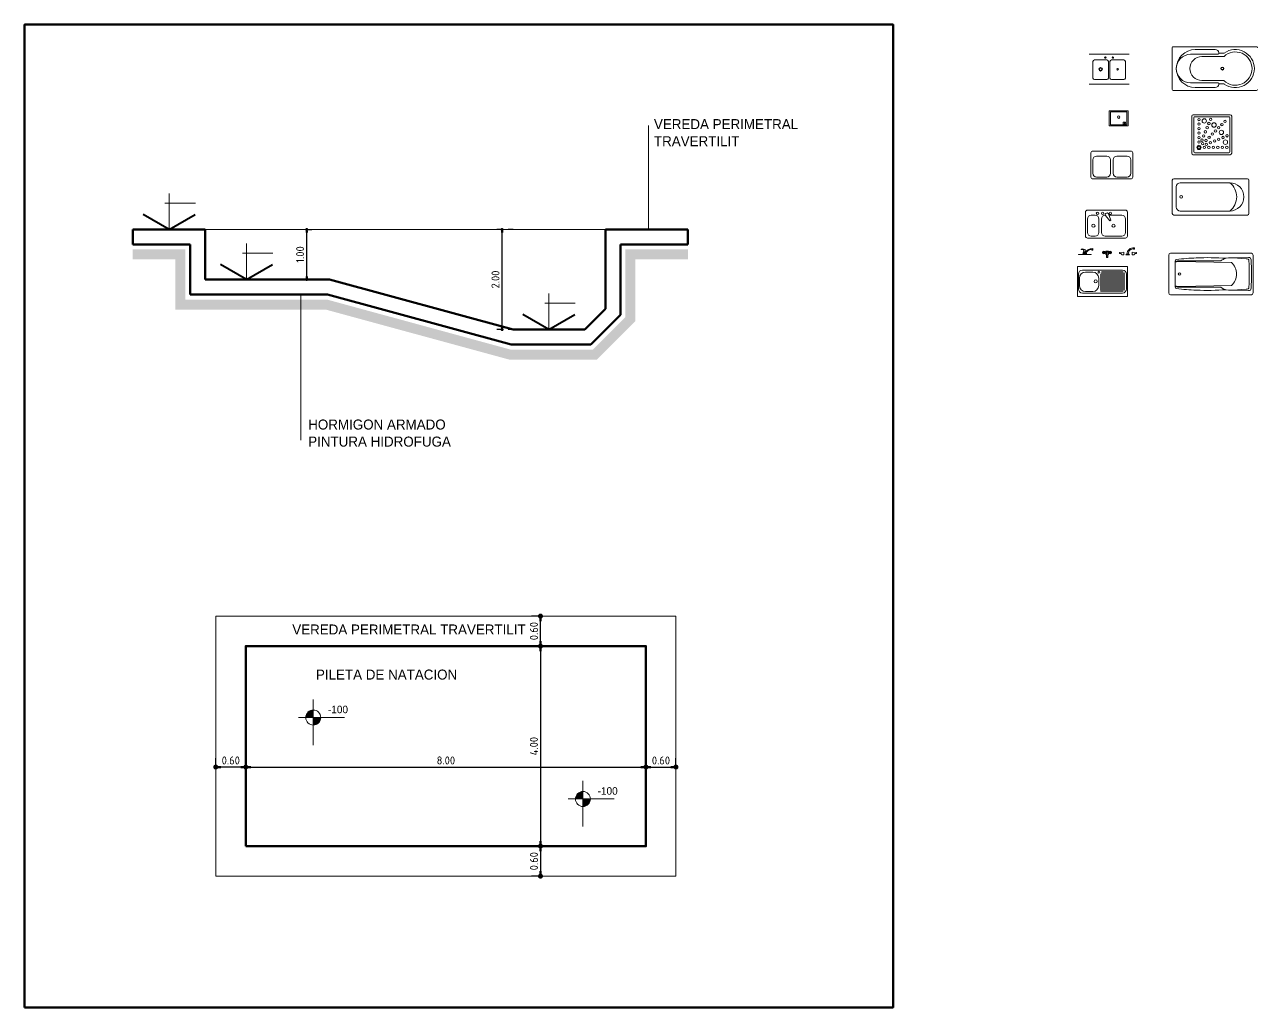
# Model space of a CAD drawing. Extents: x 233 to 569, y -241 to -74.
# Drawn here: x 523.84 to 548.49, y -194.84 to -175.19 of the extents above; entities that cross this region are included whole.
import ezdxf

# ---------------------------------------------------------------- set-up
doc = ezdxf.new("R2010")
doc.units = 0
doc.header["$MEASUREMENT"] = 0
doc.linetypes.add('DOT2', pattern=[0.125, 0, -0.125])
doc.layers.get('0').update_dxf_attribs({"linetype": 'CONTINUOUS', "lineweight": 50})
doc.layers.get('DEFPOINTS').update_dxf_attribs({"linetype": 'CONTINUOUS'})
for name, color, linetype, lineweight in [('AUXILIAR', 8, 'CONTINUOUS', 9), ('COTAS', 1, 'CONTINUOUS', 9), ('MARCOS', 4, 'CONTINUOUS', 80), ('TECHOS', 3, 'CONTINUOUS', 40), ('TEXTOGREEN', 3, 'CONTINUOUS', 40)]:
    doc.layers.add(name, color=color, linetype=linetype, lineweight=lineweight)
doc.styles.add('ARIAL', font='')
doc.styles.add('CENTURY', font='bahnschrift.ttf')
doc.styles.add('KABEL', font='bahnschrift.ttf')
doc.styles.get('ARIAL').set_extended_font_data('DIN')
doc.dimstyles.new('DAVID', dxfattribs={"dimscale": 0, "dimtxt": 0.16, "dimasz": 0.1, "dimexe": 0.18, "dimexo": 0, "dimgap": 0.05, "dimtad": 1, "dimzin": 0, "dimdsep": 46, "dimtxsty": 'ARIAL', "dimblk1": 'DOT', "dimblk2": 'DOT', "dimsah": 1, "dimcen": 0.09, "dimclrd": 1, "dimclre": 1, "dimclrt": 3, "dimadec": 0, "dimazin": 0, "dimtfac": 1, "dimtofl": 0, "dimtmove": 0, "dimatfit": 3, "dimldrblk": 'DOT', "dimfxl": 1, "dimtolj": 1, "dimtzin": 0, "dimarcsym": 0})
doc.dimstyles.new('PLANTA', dxfattribs={"dimscale": 0, "dimtxt": 0.16, "dimasz": 0.06, "dimexe": 0.18, "dimexo": 0, "dimgap": 0.05, "dimtad": 1, "dimzin": 0, "dimdsep": 46, "dimtxsty": 'ARIAL', "dimblk1": 'DOT', "dimblk2": 'DOT', "dimsah": 1, "dimcen": 0.09, "dimclrd": 1, "dimclre": 1, "dimclrt": 3, "dimadec": 0, "dimazin": 0, "dimtfac": 1, "dimtofl": 0, "dimtmove": 0, "dimatfit": 3, "dimldrblk": 'DOT', "dimfxl": 0.18, "dimtolj": 1, "dimtzin": 0, "dimarcsym": 0})

# ---------------------------------------------------------------- blocks, each defined once
blk = doc.blocks.new('_DOT')
at = {"color": 0, "linetype": 'ByBlock'}
blk.add_line((-0.5, 0), (-1, 0), dxfattribs=at)
at = {"color": 0, "linetype": 'ByBlock', "const_width": 0.5}
blk.add_lwpolyline([(-0.25, 0, 1), (0.25, 0, 1)], format="xyb", close=True, dxfattribs=at)
blk = doc.blocks.new('*D154')
at = {"color": 1, "lineweight": -2, "transparency": 16777216}
for p, q in [((528.266, -190.032), (528.266, -189.852)), ((536.266, -190.032), (536.266, -189.852)), ((528.366, -190.032), (536.166, -190.032))]:
    blk.add_line(p, q, dxfattribs=at)
at = {"layer": 'DEFPOINTS', "color": 0, "transparency": 16777216}
for p in [(528.266, -190.032), (536.266, -190.032), (536.266, -190.032)]:
    blk.add_point(p, dxfattribs=at)
at = {"color": 1, "lineweight": -2, "transparency": 16777216, "xscale": 0.1, "yscale": 0.1, "zscale": 0.1, "rotation": 180}
blk.add_blockref('_DOT', (528.266, -190.032), dxfattribs=at)
at = {"color": 1, "lineweight": -2, "transparency": 16777216, "xscale": 0.1, "yscale": 0.1, "zscale": 0.1}
blk.add_blockref('_DOT', (536.266, -190.032), dxfattribs=at)
at = {"color": 3, "transparency": 16777216, "insert": (532.266, -189.9), "char_height": 0.16, "attachment_point": 5, "style": 'ARIAL'}
blk.add_mtext('\\A1;8.00', dxfattribs=at)
blk = doc.blocks.new('*D155')
at = {"color": 1, "lineweight": -2, "transparency": 16777216}
for p, q in [((536.266, -190.032), (536.266, -189.852)), ((536.866, -190.032), (536.866, -189.852)), ((536.366, -190.032), (536.766, -190.032))]:
    blk.add_line(p, q, dxfattribs=at)
at = {"layer": 'DEFPOINTS', "color": 0, "transparency": 16777216}
for p in [(536.266, -190.032), (536.866, -190.032), (536.866, -190.032)]:
    blk.add_point(p, dxfattribs=at)
at = {"color": 1, "lineweight": -2, "transparency": 16777216, "xscale": 0.1, "yscale": 0.1, "zscale": 0.1, "rotation": 180}
blk.add_blockref('_DOT', (536.266, -190.032), dxfattribs=at)
at = {"color": 1, "lineweight": -2, "transparency": 16777216, "xscale": 0.1, "yscale": 0.1, "zscale": 0.1}
blk.add_blockref('_DOT', (536.866, -190.032), dxfattribs=at)
at = {"color": 3, "transparency": 16777216, "insert": (536.566, -189.9), "char_height": 0.16, "attachment_point": 5, "style": 'ARIAL'}
blk.add_mtext('\\A1;0.60', dxfattribs=at)
blk = doc.blocks.new('*D156')
at = {"color": 1, "lineweight": -2, "transparency": 16777216}
for p, q in [((527.666, -190.032), (527.666, -189.852)), ((528.266, -190.032), (528.266, -189.852)), ((528.166, -190.032), (527.766, -190.032))]:
    blk.add_line(p, q, dxfattribs=at)
at = {"layer": 'DEFPOINTS', "color": 0, "transparency": 16777216}
for p in [(527.666, -190.032), (527.666, -190.032), (528.266, -190.032)]:
    blk.add_point(p, dxfattribs=at)
at = {"color": 1, "lineweight": -2, "transparency": 16777216, "xscale": 0.1, "yscale": 0.1, "zscale": 0.1, "rotation": 180}
blk.add_blockref('_DOT', (527.666, -190.032), dxfattribs=at)
at = {"color": 1, "lineweight": -2, "transparency": 16777216, "xscale": 0.1, "yscale": 0.1, "zscale": 0.1}
blk.add_blockref('_DOT', (528.266, -190.032), dxfattribs=at)
at = {"color": 3, "transparency": 16777216, "insert": (527.966, -189.9), "char_height": 0.16, "attachment_point": 5, "style": 'ARIAL'}
blk.add_mtext('\\A1;0.60', dxfattribs=at)
blk = doc.blocks.new('*D157')
at = {"color": 1, "lineweight": -2, "transparency": 16777216}
for p, q in [((534.157, -187.614), (533.977, -187.614)), ((534.157, -187.714), (534.157, -191.514)), ((534.157, -191.614), (533.977, -191.614))]:
    blk.add_line(p, q, dxfattribs=at)
at = {"layer": 'DEFPOINTS', "color": 0, "transparency": 16777216}
for p in [(534.157, -187.614), (534.157, -191.614), (534.157, -191.614)]:
    blk.add_point(p, dxfattribs=at)
at = {"color": 1, "lineweight": -2, "transparency": 16777216, "xscale": 0.1, "yscale": 0.1, "zscale": 0.1}
for p, rotation in [((534.157, -187.614), 90), ((534.157, -191.614), 270)]:
    blk.add_blockref('_DOT', p, dxfattribs=dict(at, rotation=rotation))
at = {"color": 3, "transparency": 16777216, "insert": (534.026, -189.614), "char_height": 0.16, "attachment_point": 5, "rotation": 90, "style": 'ARIAL'}
blk.add_mtext('\\A1;4.00', dxfattribs=at)
blk = doc.blocks.new('*D158')
at = {"color": 1, "lineweight": -2, "transparency": 16777216}
for p, q in [((534.157, -187.014), (533.977, -187.014)), ((534.157, -187.514), (534.157, -187.114)), ((534.157, -187.614), (533.977, -187.614))]:
    blk.add_line(p, q, dxfattribs=at)
at = {"layer": 'DEFPOINTS', "color": 0, "transparency": 16777216}
for p in [(534.157, -187.014), (534.157, -187.014), (534.157, -187.614)]:
    blk.add_point(p, dxfattribs=at)
at = {"color": 1, "lineweight": -2, "transparency": 16777216, "xscale": 0.1, "yscale": 0.1, "zscale": 0.1}
for p, rotation in [((534.157, -187.014), 90), ((534.157, -187.614), 270)]:
    blk.add_blockref('_DOT', p, dxfattribs=dict(at, rotation=rotation))
at = {"color": 3, "transparency": 16777216, "insert": (534.026, -187.314), "char_height": 0.16, "attachment_point": 5, "rotation": 90, "style": 'ARIAL'}
blk.add_mtext('\\A1;0.60', dxfattribs=at)
blk = doc.blocks.new('*D159')
at = {"color": 1, "lineweight": -2, "transparency": 16777216}
for p, q in [((534.157, -191.614), (533.977, -191.614)), ((534.157, -191.714), (534.157, -192.114)), ((534.157, -192.214), (533.977, -192.214))]:
    blk.add_line(p, q, dxfattribs=at)
at = {"layer": 'DEFPOINTS', "color": 0, "transparency": 16777216}
for p in [(534.157, -191.614), (534.157, -192.214), (534.157, -192.214)]:
    blk.add_point(p, dxfattribs=at)
at = {"color": 1, "lineweight": -2, "transparency": 16777216, "xscale": 0.1, "yscale": 0.1, "zscale": 0.1}
for p, rotation in [((534.157, -191.614), 90), ((534.157, -192.214), 270)]:
    blk.add_blockref('_DOT', p, dxfattribs=dict(at, rotation=rotation))
at = {"color": 3, "transparency": 16777216, "insert": (534.026, -191.914), "char_height": 0.16, "attachment_point": 5, "rotation": 90, "style": 'ARIAL'}
blk.add_mtext('\\A1;0.60', dxfattribs=at)
blk = doc.blocks.new('*D160')
at = {"color": 1, "linetype": 'DOT2', "lineweight": -2, "transparency": 16777216}
for p, q in [((529.484, -179.285), (529.664, -179.285)), ((529.484, -180.285), (529.664, -180.285))]:
    blk.add_line(p, q, dxfattribs=at)
at = {"color": 1, "lineweight": -2, "transparency": 16777216}
blk.add_line((529.484, -180.225), (529.484, -179.345), dxfattribs=at)
at = {"layer": 'DEFPOINTS', "color": 0, "transparency": 16777216}
for p in [(529.484, -179.285), (529.484, -179.285), (529.484, -180.285)]:
    blk.add_point(p, dxfattribs=at)
at = {"color": 1, "lineweight": -2, "transparency": 16777216, "xscale": 0.06, "yscale": 0.06, "zscale": 0.06}
for p, rotation in [((529.484, -179.285), 90), ((529.484, -180.285), 270)]:
    blk.add_blockref('_DOT', p, dxfattribs=dict(at, rotation=rotation))
at = {"color": 3, "transparency": 16777216, "insert": (529.352, -179.785), "char_height": 0.16, "attachment_point": 5, "rotation": 90, "style": 'ARIAL'}
blk.add_mtext('\\A1;1.00', dxfattribs=at)
blk = doc.blocks.new('*D161')
at = {"color": 1, "linetype": 'DOT2', "lineweight": -2, "transparency": 16777216}
for p, q in [((533.609, -179.285), (533.21, -179.285)), ((533.609, -181.285), (533.21, -181.285))]:
    blk.add_line(p, q, dxfattribs=at)
at = {"color": 1, "lineweight": -2, "transparency": 16777216}
blk.add_line((533.39, -181.225), (533.39, -179.345), dxfattribs=at)
at = {"layer": 'DEFPOINTS', "color": 0, "transparency": 16777216}
for p in [(533.39, -179.285), (533.609, -179.285), (533.609, -181.285)]:
    blk.add_point(p, dxfattribs=at)
at = {"color": 1, "lineweight": -2, "transparency": 16777216, "xscale": 0.06, "yscale": 0.06, "zscale": 0.06}
for p, rotation in [((533.39, -179.285), 90), ((533.39, -181.285), 270)]:
    blk.add_blockref('_DOT', p, dxfattribs=dict(at, rotation=rotation))
at = {"color": 3, "transparency": 16777216, "insert": (533.258, -180.285), "char_height": 0.16, "attachment_point": 5, "rotation": 90, "style": 'ARIAL'}
blk.add_mtext('\\A1;2.00', dxfattribs=at)

msp = doc.modelspace()

# ---------------------------------------------------------------- linework, layer by layer
for p, q in [((526.0058, -179.2849), (527.4562, -179.2849)), ((526.0058, -179.2849), (526.0058, -179.5849)), ((527.4562, -179.2849), (527.4562, -180.2849)), ((535.4562, -179.2849), (535.4562, -180.8701)), ((535.4562, -179.2849), (537.1034, -179.2849)), ((537.1034, -179.2849), (537.1034, -179.5849)), ((526.0058, -179.5849), (527.1562, -179.5849)), ((527.1562, -179.5849), (527.1562, -180.5849)), ((535.7562, -179.5849), (535.7562, -180.9943)), ((535.7562, -179.5849), (537.1034, -179.5849)), ((527.4562, -180.2849), (529.9394, -180.2849)), ((529.9394, -180.2849), (533.6093, -181.2849)), ((527.1562, -180.5849), (529.8993, -180.5849)), ((529.8993, -180.5849), (533.5692, -181.5849)), ((535.0414, -181.2849), (535.4562, -180.8701)), ((535.1657, -181.5849), (535.7562, -180.9943)), ((533.6093, -181.2849), (535.0414, -181.2849)), ((533.5692, -181.5849), (535.1657, -181.5849))]:
    msp.add_line(p, q)
for points in [[(523.8448, -194.8361), (541.2053, -194.8361), (541.2053, -175.1898), (523.8448, -175.1898)], [(528.2665, -191.614), (536.2665, -191.614), (536.2665, -187.614), (528.2665, -187.614)]]:
    msp.add_lwpolyline(points, close=True)
at = {"layer": 'AUXILIAR'}
for p, q in [((546.7892, -176.4852), (546.7892, -175.6502)), ((546.8092, -175.6302), (548.4692, -175.6302)), ((547.2492, -175.6877), (547.6492, -175.6877)), ((545.1266, -175.7822), (545.9266, -175.7822)), ((545.2016, -175.9249), (545.2016, -176.2572)), ((545.2316, -175.8949), (545.4816, -175.8949)), ((545.5116, -175.9249), (545.5116, -176.2572)), ((545.5416, -175.9249), (545.5416, -176.2572)), ((545.5716, -175.8949), (545.8216, -175.8949)), ((545.8516, -175.9249), (545.8516, -176.2572)), ((547.1542, -175.7827), (547.7047, -175.7827)), ((547.3799, -175.8287), (547.7047, -175.8287)), ((547.7047, -175.8287), (547.8089, -175.8287)), ((547.8174, -175.7617), (547.7289, -175.7617)), ((545.1266, -176.3822), (545.9266, -176.3822)), ((545.2316, -176.2872), (545.4816, -176.2872)), ((545.5716, -176.2872), (545.8216, -176.2872)), ((547.1542, -176.3527), (547.7047, -176.3527)), ((547.2492, -176.4477), (547.6492, -176.4477)), ((547.3799, -176.3067), (547.7047, -176.3067)), ((547.7047, -176.3067), (547.8089, -176.3067)), ((547.8174, -176.3737), (547.7289, -176.3737)), ((548.4692, -176.5052), (546.8092, -176.5052)), ((547.1776, -177.0194), (547.1776, -177.7594)), ((547.1776, -177.0194), (547.1776, -177.7594)), ((547.9476, -176.9894), (547.2076, -176.9894)), ((547.9476, -176.9894), (547.2076, -176.9894)), ((547.2176, -177.0494), (547.2176, -177.7294)), ((547.9176, -177.0294), (547.2376, -177.0294)), ((547.9376, -177.7294), (547.9376, -177.0494)), ((547.9776, -177.7594), (547.9776, -177.0194)), ((547.9776, -177.7594), (547.9776, -177.0194)), ((547.2076, -177.7894), (547.9476, -177.7894)), ((547.2076, -177.7894), (547.9476, -177.7894)), ((547.2376, -177.7494), (547.9176, -177.7494)), ((546.7892, -178.3004), (546.7892, -178.9654)), ((548.2892, -178.2704), (546.8192, -178.2704)), ((546.9492, -178.3504), (547.9367, -178.3504)), ((548.3192, -178.9654), (548.3192, -178.3004)), ((546.8692, -178.8354), (546.8692, -178.4304)), ((546.9492, -178.9154), (547.9367, -178.9154)), ((546.8192, -178.9954), (548.2892, -178.9954)), ((545.4593, -179.7197), (545.4593, -179.7832)), ((545.5101, -179.7197), (545.4593, -179.7197)), ((545.4721, -179.7832), (545.4593, -179.7832)), ((545.4593, -179.7832), (545.4721, -179.7832)), ((545.4721, -179.7325), (545.4973, -179.7325)), ((545.4721, -179.796), (545.4721, -179.7325)), ((545.4721, -179.7325), (545.4721, -179.796)), ((545.4721, -179.796), (545.4973, -179.796)), ((545.4721, -179.8339), (545.4721, -179.796)), ((545.4721, -179.796), (545.4721, -179.8339)), ((545.4721, -179.8339), (545.4973, -179.8339)), ((545.4721, -179.8467), (545.4721, -179.8339)), ((545.4721, -179.8339), (545.4721, -179.8467)), ((545.4973, -179.8467), (545.4721, -179.8467)), ((545.4973, -179.796), (545.4973, -179.7325)), ((545.4973, -179.7325), (545.4973, -179.796)), ((545.5101, -179.7832), (545.4973, -179.7832)), ((545.4973, -179.7832), (545.5101, -179.7832)), ((545.4973, -179.8339), (545.4973, -179.796)), ((545.4973, -179.796), (545.4973, -179.8339)), ((545.4973, -179.8467), (545.4973, -179.8339)), ((545.4973, -179.8339), (545.4973, -179.8467)), ((545.5101, -179.7832), (545.5101, -179.7197)), ((546.719, -180.5546), (546.719, -179.7957)), ((546.754, -179.7607), (548.369, -179.7607)), ((548.3145, -179.8435), (548.0066, -179.8538)), ((548.2649, -179.8712), (548.0066, -179.8538)), ((548.404, -179.7957), (548.404, -180.5546)), ((544.8922, -180.026), (544.8922, -180.626)), ((545.8922, -180.026), (544.8922, -180.026)), ((545.7922, -180.096), (544.9922, -180.096)), ((545.1972, -180.136), (545.0522, -180.136)), ((545.3742, -180.1307), (545.8067, -180.1307)), ((545.8922, -180.626), (545.8922, -180.026)), ((546.8446, -179.9276), (546.8446, -179.9538)), ((546.8446, -179.9538), (546.8446, -180.1752)), ((547.7606, -179.9115), (546.8939, -179.9143)), ((547.97, -179.9439), (546.9034, -179.9255)), ((544.9122, -180.176), (544.9122, -180.476)), ((544.9322, -180.256), (544.9322, -180.406)), ((545.3172, -180.406), (545.3172, -180.256)), ((545.3453, -180.1908), (545.8368, -180.1908)), ((545.3453, -180.2208), (545.8368, -180.2208)), ((545.3453, -180.2508), (545.8368, -180.2508)), ((545.3453, -180.2808), (545.8368, -180.2808)), ((545.3453, -180.3108), (545.8368, -180.3108)), ((545.3453, -180.3408), (545.8368, -180.3408)), ((545.3453, -180.3708), (545.8368, -180.3708)), ((545.3575, -180.1608), (545.8368, -180.1608)), ((545.8722, -180.476), (545.8722, -180.176)), ((546.8446, -180.3965), (546.8446, -180.1752)), ((546.8446, -180.4228), (546.8446, -180.3965)), ((544.8922, -180.626), (545.8922, -180.626)), ((544.9922, -180.556), (545.7922, -180.556)), ((545.0522, -180.526), (545.1972, -180.526)), ((545.3453, -180.4008), (545.8368, -180.4008)), ((545.3453, -180.4308), (545.8368, -180.4308)), ((545.3453, -180.4608), (545.8368, -180.4608)), ((545.3453, -180.4908), (545.8368, -180.4908)), ((545.3528, -180.5208), (545.8067, -180.5208)), ((548.369, -180.5896), (546.754, -180.5896)), ((547.7606, -180.4388), (546.8939, -180.436)), ((547.97, -180.4064), (546.9034, -180.4249)), ((548.2649, -180.4792), (548.0066, -180.4966)), ((548.3145, -180.5068), (548.0066, -180.4966))]:
    msp.add_line(p, q, dxfattribs=at)
at = {"layer": 'AUXILIAR', "linetype": 'ByBlock'}
for p, q in [((545.9076, -176.9103), (545.5266, -176.9103)), ((545.5266, -176.9103), (545.5266, -177.2151)), ((545.552, -176.9357), (545.8822, -176.9357)), ((545.552, -177.1897), (545.552, -176.9357)), ((545.8822, -176.9357), (545.8822, -177.1897)), ((545.9076, -177.2151), (545.9076, -176.9103)), ((545.8822, -177.1897), (545.552, -177.1897)), ((545.8441, -177.1389), (545.806, -177.1389)), ((545.806, -177.1389), (545.806, -177.177)), ((545.806, -177.177), (545.8441, -177.177)), ((545.5266, -177.2151), (545.9076, -177.2151)), ((545.1613, -177.7542), (545.1613, -178.2368)), ((545.9614, -177.7161), (545.1994, -177.7161)), ((545.1994, -178.1606), (545.1994, -177.8939)), ((545.2756, -177.8177), (545.4788, -177.8177)), ((545.555, -177.8939), (545.555, -178.1606)), ((545.6058, -178.1606), (545.6058, -177.8939)), ((545.682, -177.8177), (545.8852, -177.8177)), ((545.9614, -177.8939), (545.9614, -178.1606)), ((545.9995, -178.2368), (545.9995, -177.7542)), ((545.1994, -178.2749), (545.9614, -178.2749)), ((545.4788, -178.2368), (545.2756, -178.2368)), ((545.8852, -178.2368), (545.682, -178.2368)), ((545.0919, -178.8979), (545.8539, -178.8979)), ((545.0538, -179.4186), (545.0538, -178.936)), ((545.0919, -179.0757), (545.0919, -179.3424)), ((545.2443, -178.9995), (545.1681, -178.9995)), ((545.3205, -179.3424), (545.3205, -179.0757)), ((545.3713, -179.0757), (545.3713, -179.3424)), ((545.5381, -179.1125), (545.4508, -179.0064)), ((545.4754, -178.958), (545.4577, -178.9683)), ((545.5119, -178.9711), (545.5601, -179.0998)), ((545.7777, -178.9995), (545.5225, -178.9995)), ((545.5601, -179.0998), (545.5381, -179.1125)), ((545.8539, -179.3424), (545.8539, -179.0757)), ((545.892, -178.936), (545.892, -179.4186)), ((545.8539, -179.4567), (545.0919, -179.4567)), ((545.1681, -179.4186), (545.2443, -179.4186)), ((545.4475, -179.4186), (545.7777, -179.4186)), ((546.0233, -179.6499), (546.036, -179.6499)), ((546.036, -179.6499), (546.036, -179.6753)), ((544.9109, -179.7944), (544.9109, -179.7817)), ((544.9109, -179.7817), (545.1649, -179.7817)), ((544.9696, -179.6849), (544.9698, -179.6769)), ((545.0022, -179.7642), (545.018, -179.7642)), ((545.018, -179.7293), (545.0449, -179.7293)), ((545.018, -179.7642), (545.018, -179.7782)), ((545.018, -179.7782), (545.0564, -179.7782)), ((545.0355, -179.7782), (545.0355, -179.7642)), ((545.0564, -179.7782), (545.0564, -179.7642)), ((545.0564, -179.7642), (545.0723, -179.7642)), ((545.1649, -179.7817), (545.1649, -179.7944)), ((545.1787, -179.6958), (545.1787, -179.6757)), ((545.2028, -179.6877), (545.1787, -179.6877)), ((545.2028, -179.6958), (545.1787, -179.6958)), ((545.2028, -179.6647), (545.2028, -179.6958)), ((545.8201, -179.7388), (545.7312, -179.7452)), ((545.7312, -179.7452), (545.7312, -179.7642)), ((545.782, -179.7896), (545.8201, -179.7896)), ((545.8201, -179.7896), (545.8201, -179.7388)), ((545.8582, -179.7896), (545.8646, -179.7769)), ((545.8582, -179.7896), (545.9344, -179.7896)), ((545.8646, -179.7769), (545.9281, -179.7769)), ((545.9281, -179.7769), (545.9344, -179.7896)), ((545.9852, -179.7388), (546.0741, -179.7452)), ((545.9852, -179.7896), (545.9852, -179.7388)), ((546.0233, -179.7896), (545.9852, -179.7896)), ((546.0106, -179.6753), (546.0106, -179.669)), ((546.036, -179.6753), (546.0106, -179.6753)), ((546.0741, -179.7452), (546.0741, -179.7642))]:
    msp.add_line(p, q, dxfattribs=at)
at = {"layer": 'AUXILIAR'}
msp.add_lwpolyline([(527.6665, -192.214), (536.8665, -192.214), (536.8665, -187.014), (527.6665, -187.014)], close=True, dxfattribs=at)
for centre, radius in [((545.4516, -175.8481), 0.015), ((545.6016, -175.8481), 0.015), ((545.3566, -176.0822), 0.035), ((545.3566, -176.0822), 0.025), ((545.6966, -176.0822), 0.015), ((547.7892, -176.0677), 0.03), ((547.7892, -176.0677), 0.021), ((547.3217, -177.0878), 0.0243), ((547.3217, -177.1778), 0.0243), ((547.4278, -177.1153), 0.0437), ((547.5202, -177.1664), 0.0243), ((547.5547, -177.0832), 0.0243), ((547.6223, -177.1959), 0.0437), ((547.7798, -177.1872), 0.0243), ((547.8434, -177.1235), 0.0243), ((547.3217, -177.2678), 0.0243), ((547.3217, -177.3578), 0.0243), ((547.3217, -177.4478), 0.0243), ((547.4169, -177.4158), 0.0243), ((547.4514, -177.3327), 0.0243), ((547.4858, -177.2495), 0.0243), ((547.5252, -177.4417), 0.0243), ((547.5889, -177.3781), 0.0243), ((547.6525, -177.3144), 0.0243), ((547.7161, -177.2508), 0.0243), ((547.7711, -177.3447), 0.0437), ((547.8005, -177.4465), 0.0243), ((547.8836, -177.412), 0.0243), ((547.3226, -177.6444), 0.0428), ((547.3226, -177.6444), 0.0268), ((547.3217, -177.5378), 0.0243), ((547.3825, -177.499), 0.0243), ((547.3979, -177.569), 0.0243), ((547.4292, -177.6444), 0.0243), ((547.4616, -177.5054), 0.0243), ((547.4679, -177.5842), 0.0243), ((547.5192, -177.6444), 0.0243), ((547.5511, -177.5498), 0.0243), ((547.6092, -177.6444), 0.0243), ((547.6342, -177.5154), 0.0243), ((547.6992, -177.6444), 0.0243), ((547.7173, -177.4809), 0.0243), ((547.7892, -177.6444), 0.0243), ((547.8516, -177.5391), 0.0437), ((547.8792, -177.6444), 0.0243), ((546.9666, -178.6329), 0.025), ((545.4212, -179.7453), 0.0254), ((545.4212, -179.7453), 0.00822), ((545.5482, -179.7453), 0.0254), ((545.5482, -179.7453), 0.00822), ((545.3221, -180.1385), 0.0175), ((546.9341, -180.1752), 0.0251), ((545.2573, -180.3215), 0.03)]:
    msp.add_circle(centre, radius, dxfattribs=at)
at = {"layer": 'AUXILIAR', "linetype": 'ByBlock'}
for centre, radius in [((545.7171, -177.0373), 0.0254), ((545.2951, -178.9614), 0.0254), ((545.3967, -178.9614), 0.0254), ((545.5491, -178.9614), 0.0254), ((545.2125, -179.2091), 0.0318), ((545.6126, -179.2091), 0.0318)]:
    msp.add_circle(centre, radius, dxfattribs=at)
at = {"layer": 'AUXILIAR'}
for centre, radius, start, end in [((546.8092, -175.6502), 0.02, 90, 180), ((547.2492, -176.0677), 0.38, 90, 270), ((547.6492, -175.7577), 0.07, 4.30122, 90), ((548.0492, -176.0677), 0.38, 0, 125.41264), ((548.4692, -175.6502), 0.02, 0, 90), ((545.2316, -175.9249), 0.03, 90, 180), ((545.4816, -175.9249), 0.03, 0, 90), ((545.5716, -175.9249), 0.03, 90, 180), ((545.8216, -175.9249), 0.03, 0, 90), ((547.1542, -176.0677), 0.285, 90, 270), ((547.3799, -176.0677), 0.239, 90, 180), ((547.6997, -175.7619), 0.0214, 283.26707, 12.30786), ((547.7289, -175.7517), 0.01, 184.30122, 270), ((547.8089, -175.8087), 0.02, 270, 312.85025), ((547.8174, -175.7417), 0.02, 270, 305.41264), ((548.0492, -176.0677), 0.3333, 0, 132.85025), ((547.3799, -176.0677), 0.239, 180, 270), ((548.0492, -176.0677), 0.3333, 227.14975, 0), ((548.0492, -176.0677), 0.38, 234.58736, 0), ((545.2316, -176.2572), 0.03, 180, 270), ((545.4816, -176.2572), 0.03, 270, 0), ((545.5716, -176.2572), 0.03, 180, 270), ((545.8216, -176.2572), 0.03, 270, 0), ((547.6492, -176.3777), 0.07, 270, 355.69878), ((547.6997, -176.3735), 0.0214, 347.69214, 76.73293), ((547.7289, -176.3837), 0.01, 90, 175.69878), ((547.8089, -176.3267), 0.02, 47.14975, 90), ((547.8174, -176.3937), 0.02, 54.58736, 90), ((546.8092, -176.4852), 0.02, 180, 270), ((548.4692, -176.4852), 0.02, 270, 0), ((547.2076, -177.0194), 0.03, 90, 180), ((547.2076, -177.0194), 0.03, 90, 180), ((547.2376, -177.0494), 0.02, 90, 180), ((547.9176, -177.0494), 0.02, 0, 90), ((547.9476, -177.0194), 0.03, 0, 90), ((547.9476, -177.0194), 0.03, 0, 90), ((547.2076, -177.7594), 0.03, 180, 270), ((547.2076, -177.7594), 0.03, 180, 270), ((547.2376, -177.7294), 0.02, 180, 270), ((547.9176, -177.7294), 0.02, 270, 0), ((547.9476, -177.7594), 0.03, 270, 360), ((547.9476, -177.7594), 0.03, 270, 360), ((546.8192, -178.3004), 0.03, 90, 180), ((546.9492, -178.4304), 0.08, 90, 180), ((547.9367, -178.6329), 0.2825, 270, 90), ((547.7133, -178.6329), 0.3625, 308.80911, 51.19089), ((548.2892, -178.3004), 0.03, 0, 90), ((546.9492, -178.8354), 0.08, 180, 270), ((546.8192, -178.9654), 0.03, 180, 270), ((548.2892, -178.9654), 0.03, 270, 360), ((546.754, -179.7957), 0.035, 90, 180), ((546.8914, -179.9249), 0.0469, 114.95442, 183.1913), ((547.5625, -186.5209), 6.6743, 92.52202, 95.94159), ((547.5039, -185.1897), 5.3418, 86.0954, 92.52202), ((547.9273, -180.126), 0.2716, 112.17682, 127.85969), ((547.9524, -180.1878), 0.3383, 80.795, 112.17682), ((548.2793, -179.9116), 0.0428, 358.19693, 109.5792), ((548.319, -179.8911), 0.0478, 2.38971, 95.45918), ((535.7409, -180.1598), 12.6288, 359.93024, 1.22821), ((548.369, -179.7957), 0.035, 0, 90), ((544.9922, -180.176), 0.08, 90, 180), ((545.0522, -180.256), 0.12, 90, 180), ((545.1972, -180.256), 0.12, 0, 90), ((545.7922, -180.176), 0.08, 0, 90), ((546.8897, -179.9596), 0.0455, 84.66273, 172.73701), ((546.8977, -179.9888), 0.0636, 84.90251, 146.666), ((547.7651, -180.1748), 0.3087, 359.93834, 48.41573), ((544.3367, -180.0556), 3.9879, 358.28151, 2.05017), ((546.8897, -180.3908), 0.0455, 187.26299, 275.33727), ((546.8977, -180.3616), 0.0636, 213.334, 275.09749), ((547.7651, -180.1755), 0.3087, 311.58427, 0.06166), ((544.3367, -180.2948), 3.9879, 357.94983, 1.71849), ((535.7409, -180.1906), 12.6288, 358.77179, 0.06976), ((544.9922, -180.476), 0.08, 180, 270), ((545.0522, -180.406), 0.12, 180, 270), ((545.1972, -180.406), 0.12, 270, 0), ((545.7922, -180.476), 0.08, 270, 0), ((546.754, -180.5546), 0.035, 180, 270), ((546.8914, -180.4254), 0.0469, 176.8087, 245.04558), ((547.5625, -173.8295), 6.6743, 264.05841, 267.47798), ((547.5039, -175.1607), 5.3418, 267.47798, 273.9046), ((547.9273, -180.2244), 0.2716, 232.14031, 247.82318), ((547.9524, -180.1626), 0.3383, 247.82318, 279.205), ((548.2793, -180.4388), 0.0428, 250.4208, 1.80307), ((548.319, -180.4593), 0.0478, 264.54082, 357.61029), ((548.369, -180.5546), 0.035, 270, 0)]:
    msp.add_arc(centre, radius, start, end, dxfattribs=at)
at = {"layer": 'AUXILIAR', "linetype": 'ByBlock'}
for centre, radius, start, end in [((545.8521, -177.158), 0.0206, 112.61986, 247.38013), ((545.8362, -177.158), 0.0206, 292.61987, 67.38013), ((545.1994, -177.7542), 0.0381, 90, 180), ((545.2756, -177.8939), 0.0762, 90, 180), ((545.4788, -177.8939), 0.0762, 0, 90), ((545.682, -177.8939), 0.0762, 90, 180), ((545.8852, -177.8939), 0.0762, 0, 90), ((545.9614, -177.7542), 0.0381, 0, 90), ((545.2756, -178.1606), 0.0762, 180, 270), ((545.4788, -178.1606), 0.0762, 270, 0), ((545.682, -178.1606), 0.0762, 180, 270), ((545.8852, -178.1606), 0.0762, 270, 0), ((545.1994, -178.2368), 0.0381, 180, 270), ((545.9614, -178.2368), 0.0381, 270, 0), ((545.0919, -178.936), 0.0381, 90, 180), ((545.8539, -178.936), 0.0381, 0, 90), ((545.1681, -179.0757), 0.0762, 90, 180), ((545.2443, -179.0757), 0.0762, 0, 90), ((545.4475, -179.0757), 0.0762, 90, 180), ((545.4704, -178.9902), 0.0254, 120, 219.46232), ((545.4881, -178.98), 0.0254, 20.53768, 120), ((545.7777, -179.0757), 0.0762, 0, 90), ((545.1681, -179.3424), 0.0762, 180, 270), ((545.2443, -179.3424), 0.0762, 270, 0), ((545.4475, -179.3424), 0.0762, 180, 270), ((545.7777, -179.3424), 0.0762, 270, 0), ((545.0919, -179.4186), 0.0381, 180, 270), ((545.8539, -179.4186), 0.0381, 270, 0), ((546.0144, -179.7807), 0.1311, 86.11209, 178.3348), ((544.9931, -179.7619), 0.0806, 51.8224, 106.94775), ((544.9815, -179.7526), 0.0688, 57.89909, 99.95023), ((544.9946, -179.7776), 0.1037, 53.38343, 103.82616), ((545.0843, -179.7805), 0.0838, 142.31967, 180.81043), ((545.0361, -179.7118), 0.0252, 136.02593, 223.97407), ((545.1957, -179.873), 0.2083, 88.04794, 148.5279), ((545.1947, -179.8654), 0.1887, 94.87885, 147.56892), ((545.2053, -179.8474), 0.1705, 98.9824, 150.79572), ((545.0383, -179.7118), 0.0252, 359.64697, 43.97407), ((544.9901, -179.7805), 0.0838, 359.18957, 23.21861), ((545.7407, -179.8088), 0.0456, 24.88795, 101.98195), ((546.0155, -179.776), 0.1073, 86.51955, 180.50095), ((546.0646, -179.8088), 0.0456, 78.01805, 155.11205)]:
    msp.add_arc(centre, radius, start, end, dxfattribs=at)
at = {"layer": 'COTAS'}
for p, q in [((536.3179, -179.2849), (536.3179, -177.2065)), ((526.731, -178.5625), (526.731, -179.2849)), ((526.6485, -178.7604), (527.2593, -178.7604)), ((527.4562, -179.2849), (535.4562, -179.2849)), ((528.2814, -179.5625), (528.2814, -180.2849)), ((528.1989, -179.7604), (528.8097, -179.7604)), ((529.3695, -180.5849), (529.3695, -183.5)), ((534.3254, -180.5625), (534.3254, -181.2849)), ((534.2428, -180.7604), (534.8536, -180.7604)), ((529.615, -188.6802), (529.615, -189.5935)), ((529.3218, -189.0421), (530.236, -189.0421)), ((535.0063, -190.3089), (535.0063, -191.2222)), ((534.713, -190.6708), (535.6273, -190.6708))]:
    msp.add_line(p, q, dxfattribs=at)
for centre in [(529.615, -189.0421), (535.0063, -190.6708)]:
    msp.add_circle(centre, 0.15, dxfattribs=at)
at = {"layer": 'MARCOS'}
for points in [[(526.0058, -179.6849), (526.0058, -179.8849), (527.0562, -179.6849), (526.8562, -179.8849)], [(527.0562, -179.6849), (526.8562, -179.8849), (527.0562, -180.6849), (526.8562, -180.8849)], [(535.8562, -181.0357), (536.0562, -181.1186), (535.8562, -179.6849), (536.0562, -179.8849)], [(535.8562, -179.6849), (536.0562, -179.8849), (537.1034, -179.6849), (537.1034, -179.8849)], [(527.0562, -180.6849), (526.8562, -180.8849), (529.8859, -180.6849), (529.8591, -180.8849)], [(529.8859, -180.6849), (529.8591, -180.8849), (533.5558, -181.6849), (533.529, -181.8849)], [(535.2071, -181.6849), (535.2899, -181.8849), (535.8562, -181.0357), (536.0562, -181.1186)], [(533.5558, -181.6849), (533.529, -181.8849), (535.2071, -181.6849), (535.2899, -181.8849)]]:
    msp.add_trace(points, dxfattribs=at)
at = {"layer": 'TECHOS'}
for p, q in [((526.731, -179.2849), (526.2114, -178.9849)), ((526.731, -179.2849), (527.2506, -178.9849)), ((528.2814, -180.2849), (527.7618, -179.9849)), ((528.2814, -180.2849), (528.801, -179.9849)), ((534.3254, -181.2849), (533.8057, -180.9849)), ((534.3254, -181.2849), (534.845, -180.9849))]:
    msp.add_line(p, q, dxfattribs=at)
at = {"layer": 'TECHOS', "const_width": 0.15}
for points in [[(529.615, -188.9671, 0.4142136), (529.54, -189.0421)], [(529.615, -189.1171, 0.4142136), (529.69, -189.0421)], [(535.0063, -190.5958, 0.4142136), (534.9313, -190.6708)], [(535.0063, -190.7458, 0.4142136), (535.0813, -190.6708)]]:
    msp.add_lwpolyline(points, format="xyb", dxfattribs=at)

# ---------------------------------------------------------------- texts
at = {"style": 'CENTURY'}
for p in [(529.9083, -188.9559), (535.2995, -190.5846)]:
    msp.add_text('-100', height=0.15, dxfattribs=at).set_placement(p)
at = {"layer": 'TEXTOGREEN'}
for s, style, p in [('VEREDA PERIMETRAL', 'CENTURY', (536.4259, -177.2784)), ('TRAVERTILIT', 'CENTURY', (536.4259, -177.6198)), ('HORMIGON ARMADO', 'CENTURY', (529.5135, -183.2842)), ('PINTURA HIDROFUGA', 'CENTURY', (529.5135, -183.6256)), ('VEREDA PERIMETRAL TRAVERTILIT', 'KABEL', (529.1951, -187.382)), ('PILETA DE NATACION', 'KABEL', (529.6688, -188.2834))]:
    msp.add_text(s, height=0.2, dxfattribs=dict(at, style=style)).set_placement(p)

# ---------------------------------------------------------------- dimensions: what is measured, and where the dimension line sits
for p1, p2, distance, dimstyle, picture, middle in [((529.4838, -180.2849), (529.4838, -179.2849), 0, 'PLANTA', '*D160', (529.3525, -179.7849)), ((533.6093, -181.2849), (533.6093, -179.2849), 0.2196, 'PLANTA', '*D161', (533.2583, -180.2849)), ((534.1575, -187.614), (534.1575, -187.014), 0, 'DAVID', '*D158', (534.0258, -187.314)), ((534.1575, -187.614), (534.1575, -191.614), 0, 'DAVID', '*D157', (534.0258, -189.614)), ((528.2665, -190.0316), (527.6665, -190.0316), 0, 'DAVID', '*D156', (527.9665, -189.9)), ((528.2665, -190.0316), (536.2665, -190.0316), 0, 'DAVID', '*D154', (532.2665, -189.9)), ((536.2665, -190.0316), (536.8665, -190.0316), 0, 'DAVID', '*D155', (536.5665, -189.9)), ((534.1575, -191.614), (534.1575, -192.214), 0, 'DAVID', '*D159', (534.0258, -191.914))]:
    dim = msp.add_aligned_dim(p1=p1, p2=p2, distance=distance, dimstyle=dimstyle, override={"dimscale": 1})
    dim.commit()
    dim.dimension.update_dxf_attribs({"geometry": picture, "text_midpoint": middle})

doc.saveas('drawing.dxf')
